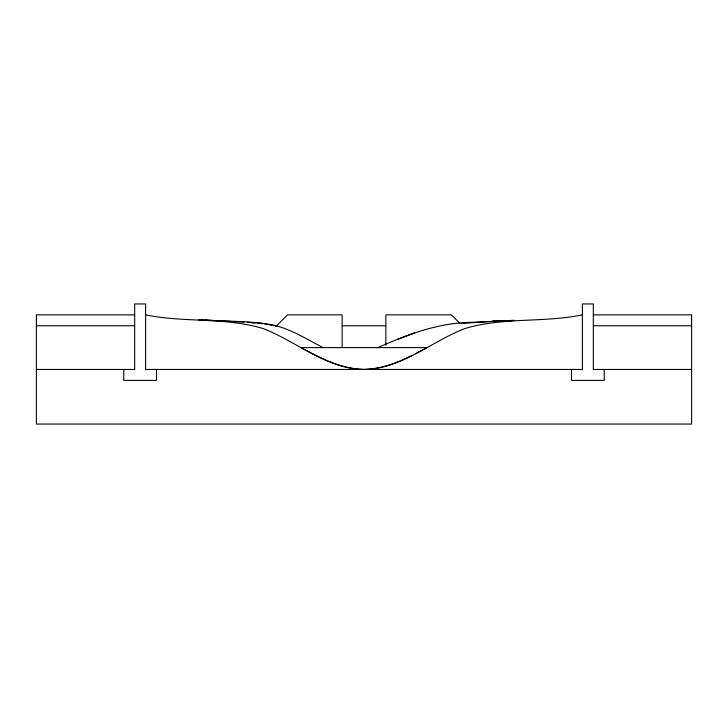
<?xml version="1.0" encoding="UTF-8"?>
<svg xmlns="http://www.w3.org/2000/svg" width="728" height="728" viewBox="0 0 728 728"><rect width="100%" height="100%" fill="white"/><g stroke="black" fill="none" stroke-linecap="round" stroke-linejoin="round"><path stroke-width="1.09" d="M276.64 325.78L287.56 314.86L342.16 314.86L342.16 347.338M415.643 353.726L427.072 347.62L300.928 347.62C318.209 357.011 336.154 366.466 355.937 368.969C375.475 371.407 394.558 364.191 411.775 355.674M377.632 347.738C407.298 334.589 438.311 322.731 471.225 322.358M397.625 339.366L414.55 332.887M582.4 314.86C543.507 322.941 502.529 316.926 464.437 328.701C430.931 341.978 401.519 368.468 364 369.46C326.481 368.468 297.07 341.978 263.563 328.701C225.471 316.926 184.493 322.941 145.6 314.86M460.542 323.569L492.283 321.366M492.192 321.366L512.567 320.42M492.374 321.366L512.712 320.42M471.134 322.358L514.45 320.42M492.892 321.366L514.587 320.42M134.68 314.86L36.4 314.86L36.4 424.06L691.6 424.06L691.6 314.86L593.32 314.86M249.567 322.413L255.164 322.904M36.4 325.78L134.68 325.78M342.16 325.78L385.84 325.78M593.32 325.78L691.6 325.78M36.4 369.46L134.68 369.46L134.68 303.94L145.6 303.94L145.6 369.46L582.4 369.46L582.4 303.94L593.32 303.94L593.32 369.46L691.6 369.46M202.084 319.719C226.453 321.876 251.306 320.347 275.339 325.571C292.319 329.893 307.189 339.485 322.631 347.365M198.762 319.719L203.303 319.956M205.551 320.074L216.844 320.675M220.256 320.857L230.43 321.394M233.77 321.576L244.007 322.113M247.402 322.286L255.046 322.904M257.193 323.105L262.571 323.605M257.312 323.105L262.671 323.605M264.91 323.96L277.104 326.099L275.002 325.571M459.941 323.441L451.36 314.86L385.84 314.86L385.84 345.099M604.24 369.46L604.24 380.38L571.48 380.38L571.48 369.46M156.52 369.46L156.52 380.38L123.76 380.38L123.76 369.46"/></g></svg>
